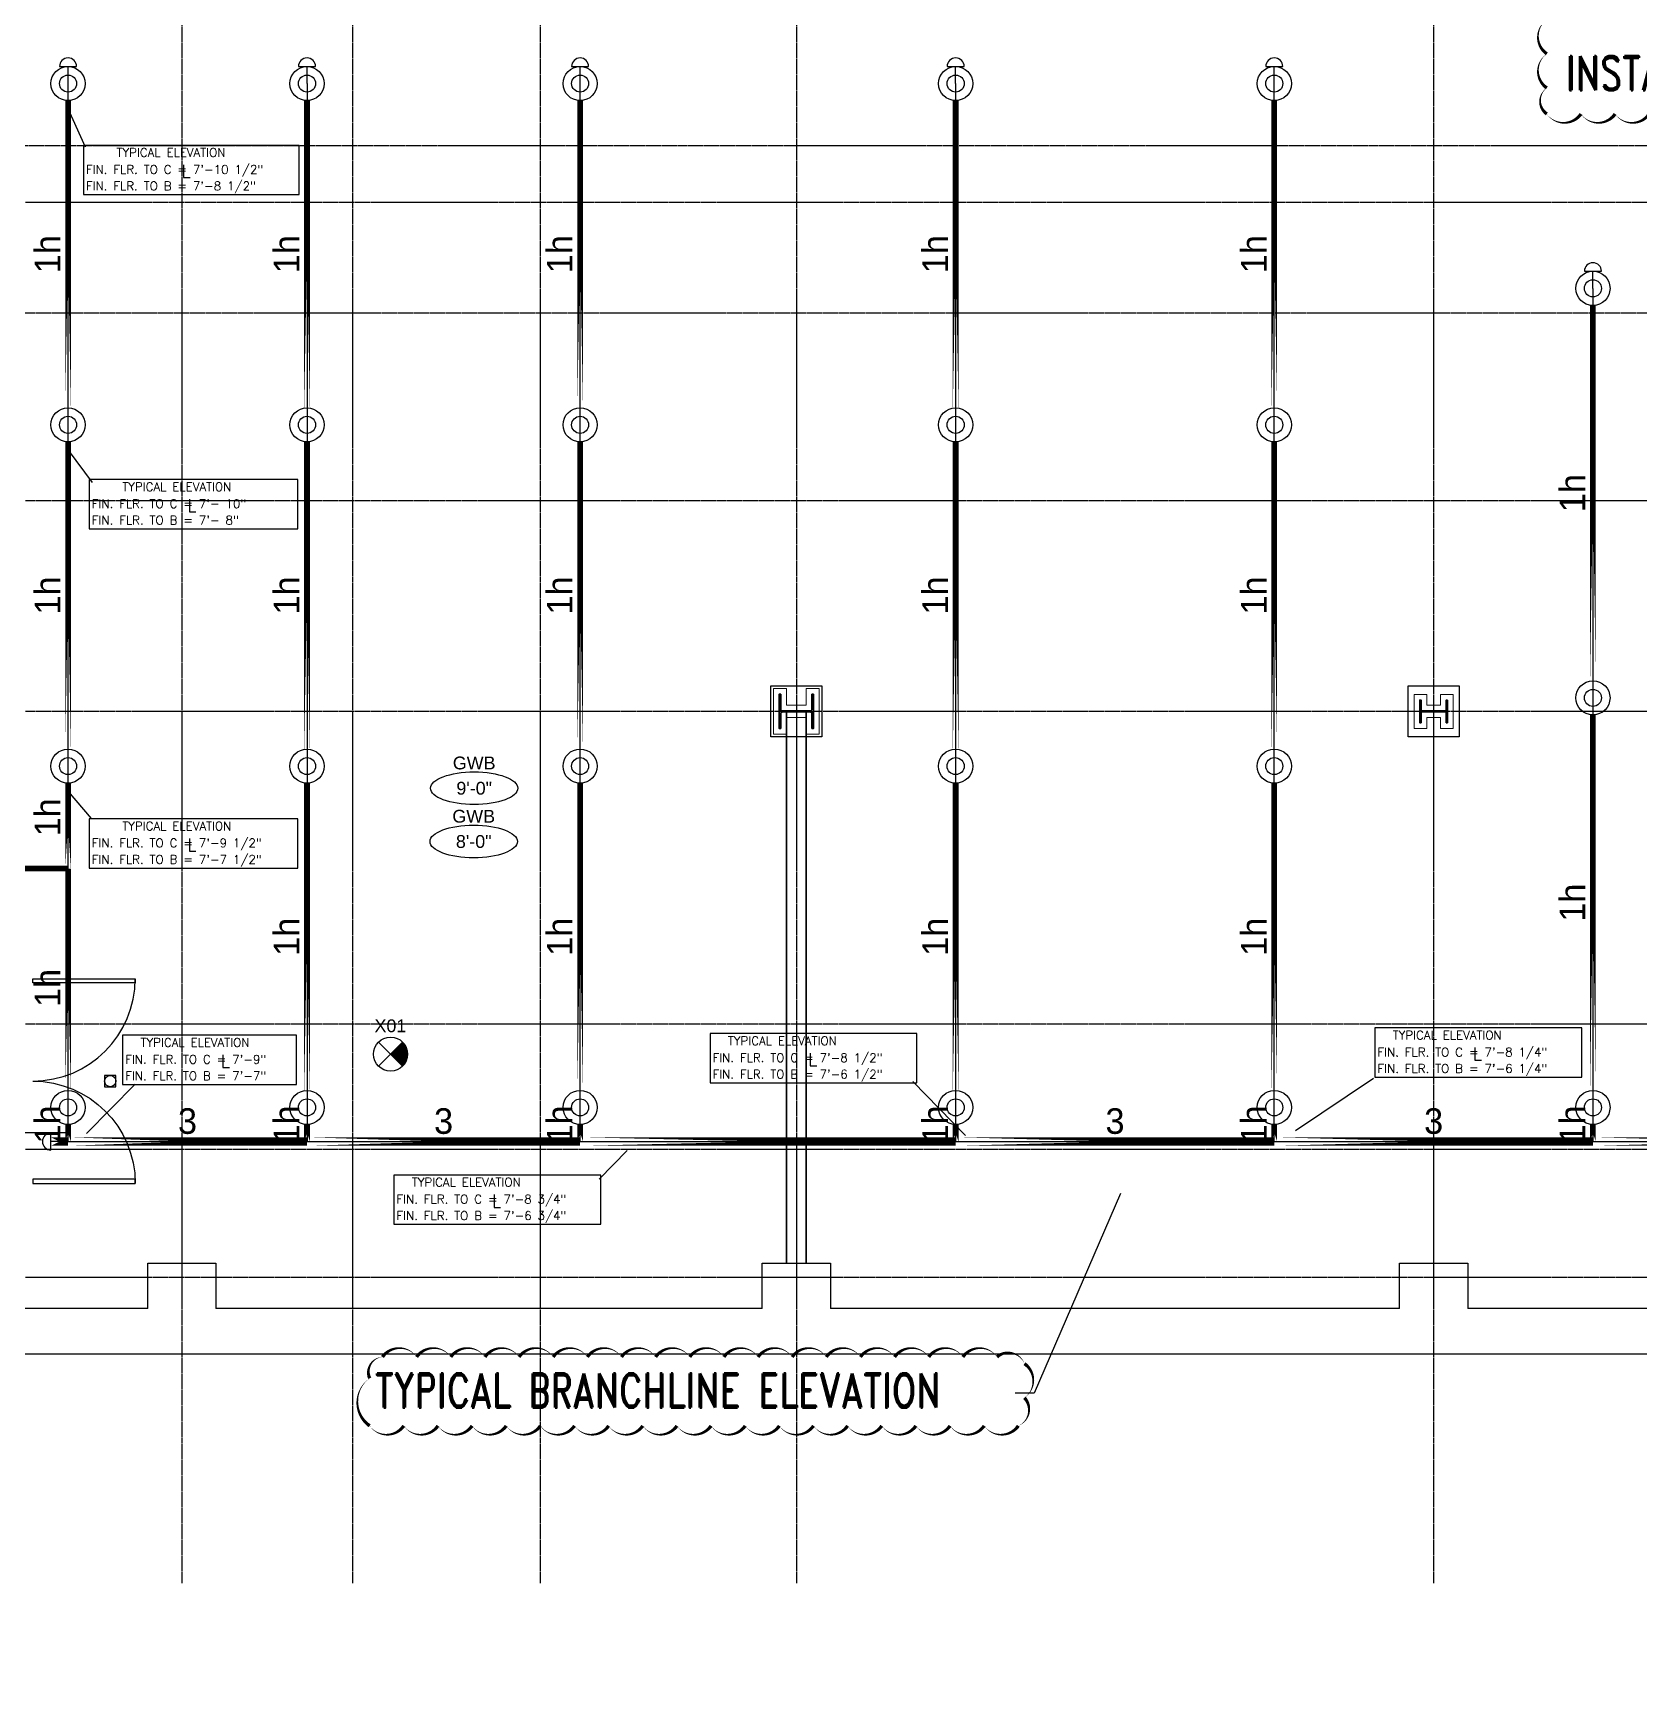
# Model space of a CAD drawing. Header units: inches. Extents: x 1442 to 5389, y 34 to 2400.
# Drawn here: x 2312 to 2877, y 454 to 1036 of the extents above; entities that cross this region are included whole.
import ezdxf
from ezdxf.enums import TextEntityAlignment as Align

# ---------------------------------------------------------------- set-up
doc = ezdxf.new("R2010")
doc.units = ezdxf.units.IN
doc.header["$MEASUREMENT"] = 0
doc.linetypes.add('CENTER2', pattern=[1.125, 0.75, -0.125, 0.125, -0.125])
doc.linetypes.add('HIDDEN2', pattern=[0.1875, 0.125, -0.0625])
for name, color, linetype in [('130451-00_RCP-FLR-00$0$A-Clng-Fixture', 8, 'Continuous'), ('130451-00_RCP-FLR-00$0$A-Clng-Tag', 8, 'Continuous'), ('A-Door', 7, 'Continuous'), ('A-Flor-Pfix', 7, 'Continuous'), ('A-Grid(SmallScale)', 11, 'CENTER2'), ('conflict', 1, 'Continuous'), ('Coordination', 1, 'Continuous'), ('details', 1, 'Continuous'), ('HEADUP', 1, 'Continuous'), ('PIPEBL', 1, 'Continuous'), ('pipemn', 1, 'Continuous'), ('PIPESPC', 1, 'Continuous'), ('S-Foundation', 7, 'Continuous'), ('S-Structural Concrete', 4, 'Continuous'), ('spk-cap', 1, 'Continuous'), ('TIDYPIPE', 1, 'Continuous')]:
    doc.layers.add(name, color=color, linetype=linetype)
for name, color, linetype, lineweight in [('A-Detl-Hatch', 1, 'Continuous', 18), ('A-Detl-Wide', 2, 'Continuous', 35), ('S-Detl-Hatch', 1, 'Continuous', 18), ('S-Detl-Wide', 3, 'Continuous', 35)]:
    doc.layers.add(name, color=color, linetype=linetype, lineweight=lineweight)
doc.styles.add('130451-00_RCP-FLR-00$0$Standard', font='arial.ttf')
doc.styles.add('PDA1', font='ROMAND', dxfattribs={"width": 0.755})
doc.styles.add('PIPE', font='PIPE.SHX')
doc.styles.add('ROMAND', font='romand', dxfattribs={"width": 0.75, "height": 1.5})
doc.styles.add('ROMANS', font='ROMANS', dxfattribs={"height": 0.25})
doc.dimstyles.new('STANDARD$7', dxfattribs={"dimtxt": 0.09375, "dimasz": 0.125, "dimexe": 0.125, "dimexo": 0.09375, "dimgap": 0.0625, "dimtad": 1, "dimdec": 6, "dimzin": 3, "dimdsep": 46, "dimlunit": 4, "dimtxsty": 'ROMANS', "dimcen": 0.09375, "dimadec": 0, "dimazin": 0, "dimtfac": 0.09375, "dimtdec": 0, "dimtofl": 0, "dimtmove": 0, "dimatfit": 3, "dimfxl": 1, "dimfrac": 2, "dimtolj": 1, "dimtzin": 3, "dimarcsym": 0})

# ---------------------------------------------------------------- blocks, each defined once
blk = doc.blocks.new('*U15')
at = {"layer": 'A-Detl-Hatch'}
h = blk.add_hatch(dxfattribs=at)
h.set_pattern_fill('ANSI32', color=256, scale=6, style=0)
h.set_pattern_definition([(45, (0, -6.06), (-1.591, 1.591), []), (45, (1.0607, -6.06), (-1.591, 1.591), [])])
edge = h.paths.add_edge_path()
edge.add_line((6, -12.12), (6, -11.515))
edge.add_line((6, -11.515), (0.795, -11.515))
edge.add_arc((0.795, -10.915), 0.6, 180, 270, ccw=False)
edge.add_line((0.195, -10.915), (0.195, -1.205))
edge.add_arc((0.795, -1.205), 0.6, 90, 180, ccw=False)
edge.add_line((0.795, -0.605), (6, -0.605))
edge.add_line((6, -0.605), (6, 0))
edge.add_line((6, 0), (-6, 0))
edge.add_line((-6, 0), (-6, -0.605))
edge.add_line((-6, -0.605), (-0.795, -0.605))
edge.add_arc((-0.795, -1.205), 0.6, 0, 90, ccw=False)
edge.add_line((-0.195, -1.205), (-0.195, -10.915))
edge.add_arc((-0.795, -10.915), 0.6, 270, 360, ccw=False)
edge.add_line((-0.795, -11.515), (-6, -11.515))
edge.add_line((-6, -11.515), (-6, -12.12))
edge.add_line((-6, -12.12), (6, -12.12))
at = {"color": 0, "linetype": 'ByBlock'}
blk.add_lwpolyline([(6, -12.12), (6, -11.515), (0.795, -11.515, -0.4142136), (0.195, -10.915), (0.195, -1.205, -0.4142136), (0.795, -0.605), (6, -0.605), (6, 0), (-6, 0), (-6, -0.605), (-0.795, -0.605, -0.4142136), (-0.195, -1.205), (-0.195, -10.915, -0.4142136), (-0.795, -11.515), (-6, -11.515), (-6, -12.12)], format="xyb", close=True, dxfattribs=at)
blk = doc.blocks.new('W12X65')
at = {"layer": 'S-Detl-Hatch'}
blk.add_lwpolyline([(13860.59, -7310.28), (13860.59, -7305.67), (13854.79, -7305.67), (13854.79, -7298.76), (13860.59, -7298.76), (13860.59, -7294.16), (13844.59, -7294.16), (13844.59, -7298.76), (13850.4, -7298.76), (13850.4, -7305.67), (13844.59, -7305.67), (13844.59, -7310.28)], close=True, dxfattribs=at)
at = {"layer": 'A-Detl-Wide'}
blk.add_blockref('*U15', (13852.59, -7296.16), dxfattribs=at)
blk = doc.blocks.new('*U14')
at = {"layer": 'A-Detl-Hatch'}
h = blk.add_hatch(dxfattribs=at)
h.set_pattern_fill('ANSI32', color=256, scale=6, style=0)
h.set_pattern_definition([(45, (0, -4.865), (-1.591, 1.591), []), (45, (1.0607, -4.865), (-1.591, 1.591), [])])
edge = h.paths.add_edge_path()
edge.add_line((3.98, -9.73), (3.98, -9.295))
edge.add_line((3.98, -9.295), (0.645, -9.295))
edge.add_arc((0.645, -8.795), 0.5, 180, 270, ccw=False)
edge.add_line((0.145, -8.795), (0.145, -0.935))
edge.add_arc((0.645, -0.935), 0.5, 90, 180, ccw=False)
edge.add_line((0.645, -0.435), (3.98, -0.435))
edge.add_line((3.98, -0.435), (3.98, 0))
edge.add_line((3.98, 0), (-3.98, 0))
edge.add_line((-3.98, 0), (-3.98, -0.435))
edge.add_line((-3.98, -0.435), (-0.645, -0.435))
edge.add_arc((-0.645, -0.935), 0.5, 0, 90, ccw=False)
edge.add_line((-0.145, -0.935), (-0.145, -8.795))
edge.add_arc((-0.645, -8.795), 0.5, -90, 0, ccw=False)
edge.add_line((-0.645, -9.295), (-3.98, -9.295))
edge.add_line((-3.98, -9.295), (-3.98, -9.73))
edge.add_line((-3.98, -9.73), (3.98, -9.73))
at = {"color": 0, "linetype": 'ByBlock'}
blk.add_lwpolyline([(3.98, -9.73), (3.98, -9.295), (0.645, -9.295, -0.4142136), (0.145, -8.795), (0.145, -0.935, -0.4142136), (0.645, -0.435), (3.98, -0.435), (3.98, 0), (-3.98, 0), (-3.98, -0.435), (-0.645, -0.435, -0.4142136), (-0.145, -0.935), (-0.145, -8.795, -0.4142136), (-0.645, -9.295), (-3.98, -9.295), (-3.98, -9.73)], format="xyb", close=True, dxfattribs=at)
blk = doc.blocks.new('W10X33')
at = {"layer": 'S-Detl-Hatch'}
blk.add_lwpolyline([(13773.78, -7310.28), (13773.78, -7305.84), (13769.95, -7305.84), (13769.95, -7300.98), (13773.78, -7300.98), (13773.78, -7296.55), (13761.82, -7296.55), (13761.82, -7300.98), (13765.66, -7300.98), (13765.66, -7305.84), (13761.82, -7305.84), (13761.82, -7310.28)], close=True, dxfattribs=at)
at = {"layer": 'A-Detl-Wide'}
blk.add_blockref('*U14', (13767.8, -7298.55), dxfattribs=at)
blk = doc.blocks.new('Door 36in')
blk.add_lwpolyline([(0, 36), (1.5, 36), (1.5, 0), (0, 0)], close=True)
blk.add_arc((0, 0), 36, 0, 90)
blk = doc.blocks.new('130451-00_RCP-FLR-00$0$Clng Tag')
blk.add_ellipse((0, 0), major_axis=(-0.32, 0), ratio=0.37386)
at = {"style": '130451-00_RCP-FLR-00$0$Standard'}
for tag, p in [('XXX', (0, 0.185)), ("X'-XX'", (0, 0))]:
    blk.add_attdef(tag, text='', height=0.0938, dxfattribs=at).set_placement(p, align=Align.MIDDLE_CENTER)
blk = doc.blocks.new('130451-00_RCP-FLR-00$0$exit sign- single faced')
h = blk.add_hatch()
h.set_pattern_fill('ANSI31', color=256)
h.set_pattern_definition([(45, (18.6875, 1882.125), (-0.088388348, 0.088388348), [])])
h.paths.add_polyline_path([(4.24, 4.24, 0.414214), (-4.24, 4.24), (0, 0)])
for p, q in [((4.24, -4.24), (-4.24, 4.24)), ((4.24, 4.24), (-4.24, -4.24))]:
    blk.add_line(p, q)
blk.add_circle((0, 0), 6)
at = {"style": '130451-00_RCP-FLR-00$0$Standard'}
blk.add_attdef('X00', (-5.64, 8.01), '', height=4.5, dxfattribs=at)
blk = doc.blocks.new('SPRIG1')
for radius in [6, 3]:
    blk.add_circle((0, 0), radius)
blk = doc.blocks.new('CAP')
blk.add_line((0, 3), (0, -3))
blk.add_arc((0, 0), 3, 270, 90)
blk = doc.blocks.new('PIPESPC')
at = {"layer": 'PIPESPC', "style": 'PIPE', "width": 0.9}
blk.add_attdef('SIZE', text='', height=9, dxfattribs=at).set_placement((0, 4.02), align=Align.CENTER)
at = {"layer": 'PIPESPC', "style": 'PIPE', "flags": 1}
blk.add_attdef('SCHED', (25.3, 3.89), '', height=9, dxfattribs=at)

msp = doc.modelspace()

# ---------------------------------------------------------------- linework, layer by layer
at = {"layer": 'A-Flor-Pfix'}
msp.add_lwpolyline([(2337.35, 669.58), (2337.35, 665.58), (2341.35, 665.58), (2341.35, 669.58)], close=True, dxfattribs=at)
msp.add_circle((2339.35, 667.58), 2, dxfattribs=at)
at = {"layer": 'A-Grid(SmallScale)'}
for p, q in [((2364.5, 2370.32), (2364.5, 491.06)), ((2424.5, 2370.32), (2424.5, 491.06)), ((2490.5, 2370.32), (2490.5, 491.06)), ((2580.5, 2370.32), (2580.5, 491.06)), ((2804.5, 2370.32), (2804.5, 491.06)), ((1606.3, 996.58), (5388.5, 996.58)), ((1580.5, 976.58), (5388.5, 976.58)), ((5386.5, 937.58), (1595.31, 937.58)), ((5388.5, 871.58), (1580.5, 871.58)), ((5388.5, 797.58), (1580.5, 797.58)), ((5388.5, 687.58), (1580.5, 687.58)), ((1580.5, 643.58), (5388.5, 643.58)), ((1580.5, 598.58), (5388.5, 598.58))]:
    msp.add_line(p, q, dxfattribs=at)
at = {"layer": 'conflict'}
for points in [[(2329.93, 979.32), (2405.8, 979.32), (2405.8, 996.6), (2329.93, 996.6)], [(2331.98, 861.79), (2405.24, 861.79), (2405.24, 879.08), (2331.98, 879.08)], [(2331.98, 742.49), (2405.24, 742.49), (2405.24, 759.78), (2331.98, 759.78)], [(2343.7, 666.4), (2404.83, 666.4), (2404.83, 683.68), (2343.7, 683.68)], [(2550.15, 666.98), (2622.9, 666.98), (2622.9, 684.26), (2550.15, 684.26)], [(2783.85, 668.97), (2856.59, 668.97), (2856.59, 686.25), (2783.85, 686.25)], [(2439.05, 617.25), (2511.79, 617.25), (2511.79, 634.54), (2439.05, 634.54)]]:
    msp.add_lwpolyline(points, close=True, dxfattribs=at)
at = {"layer": 'Coordination'}
for p, q in [((2324.52, 1009.37), (2330.56, 996.13)), ((2324.52, 889.37), (2332.94, 878.09)), ((2324.52, 769.37), (2332.64, 759.9)), ((2331, 649.19), (2348.11, 666.49)), ((2639.97, 648.5), (2621.41, 667.48)), ((2755.99, 650.2), (2783.41, 668.61)), ((2324.52, 649.37), (2273.11, 649.37)), ((2520.98, 643.13), (2511.18, 633.08))]:
    msp.add_line(p, q, dxfattribs=at)
msp.add_lwpolyline([(2879.59, 1053.47, 0, 1.2, 0.520567), (2867.59, 1053.47, 0, 1.2, 0.520567), (2855.59, 1053.47, 0, 1.2, 0.520567), (2844.29, 1052.77, 0, 1.2, 0.520567), (2844.29, 1040.77, 0, 1.2, 0.520567), (2844.29, 1028.77, 0, 1.2, 0.520567), (2844.29, 1016.77, 0, 1.2, 0.520567), (2844.29, 1007.63, 0, 1.2, 0.520567), (2856.29, 1007.63, 0, 1.2, 0.520567), (2868.29, 1007.63, 0, 1.2, 0.520567), (2880.29, 1007.63, 0, 1.2, 0.520567)], format="xyseb", dxfattribs=at)
msp.add_lwpolyline([(2430.53, 546.36, 0, 1.2, 0.520567), (2442.53, 546.36, 0, 1.2, 0.520567), (2454.53, 546.36, 0, 1.2, 0.520567), (2466.53, 546.36, 0, 1.2, 0.520567), (2478.53, 546.36, 0, 1.2, 0.520567), (2490.53, 546.36, 0, 1.2, 0.520567), (2502.53, 546.36, 0, 1.2, 0.520567), (2514.53, 546.36, 0, 1.2, 0.520567), (2526.53, 546.36, 0, 1.2, 0.520567), (2538.53, 546.36, 0, 1.2, 0.520567), (2550.53, 546.36, 0, 1.2, 0.520567), (2562.53, 546.36, 0, 1.2, 0.520567), (2574.53, 546.36, 0, 1.2, 0.520567), (2586.53, 546.36, 0, 1.2, 0.520567), (2598.53, 546.36, 0, 1.2, 0.520567), (2610.53, 546.36, 0, 1.2, 0.520567), (2622.53, 546.36, 0, 1.2, 0.520567), (2634.53, 546.36, 0, 1.2, 0.520567), (2646.53, 546.36, 0, 1.2, 0.520567), (2658.53, 546.36, 0, 1.2, 0.520567), (2660.67, 556.22, 0, 1.2, 0.520567), (2660.67, 568.22, 0, 1.2, 0.520567), (2651.03, 570.57, 0, 1.2, 0.520567), (2639.03, 570.57, 0, 1.2, 0.520567), (2627.03, 570.57, 0, 1.2, 0.520567), (2615.03, 570.57, 0, 1.2, 0.520567), (2603.03, 570.57, 0, 1.2, 0.520567), (2591.03, 570.57, 0, 1.2, 0.520567), (2579.03, 570.57, 0, 1.2, 0.520567), (2567.03, 570.57, 0, 1.2, 0.520567), (2555.03, 570.57, 0, 1.2, 0.520567), (2543.03, 570.57, 0, 1.2, 0.520567), (2531.03, 570.57, 0, 1.2, 0.520567), (2519.03, 570.57, 0, 1.2, 0.520567), (2507.03, 570.57, 0, 1.2, 0.520567), (2495.03, 570.57, 0, 1.2, 0.520567), (2483.03, 570.57, 0, 1.2, 0.520567), (2471.03, 570.57, 0, 1.2, 0.520567), (2459.03, 570.57, 0, 1.2, 0.520567), (2447.03, 570.57, 0, 1.2, 0.520567), (2435.03, 570.57, 0, 1.2, 0.520567), (2430.53, 563.08, 0, 1.2, 0.520567)], format="xyseb", close=True, dxfattribs=at)
at = {"layer": 'PIPEBL', "color": 1}
for p, q in [((2324.5, 1018.32), (2324.5, 1024.32)), ((2408.5, 1018.32), (2408.5, 1024.32)), ((2504.5, 1018.32), (2504.5, 1024.32)), ((2636.5, 1018.32), (2636.5, 1024.32)), ((2748.5, 1018.32), (2748.5, 1024.32)), ((2324.5, 898.32), (2324.5, 1018.32)), ((2408.5, 1018.32), (2408.5, 898.32)), ((2504.5, 898.32), (2504.5, 1018.32)), ((2636.5, 1018.32), (2636.5, 898.32)), ((2748.5, 898.32), (2748.5, 1018.32)), ((2860.5, 946.32), (2860.5, 952.32)), ((2860.5, 946.32), (2860.5, 802.32)), ((2324.5, 778.32), (2324.5, 898.32)), ((2408.5, 898.32), (2408.5, 778.32)), ((2504.5, 778.32), (2504.5, 898.32)), ((2636.5, 898.32), (2636.5, 778.32)), ((2748.5, 778.32), (2748.5, 898.32)), ((2860.5, 802.32), (2860.5, 658.32)), ((2324.5, 742.32), (2324.5, 778.32)), ((2408.5, 778.32), (2408.5, 658.32)), ((2504.5, 658.32), (2504.5, 778.32)), ((2636.5, 778.32), (2636.5, 658.32)), ((2748.5, 658.32), (2748.5, 778.32)), ((2324.5, 742.32), (2230.57, 742.32)), ((2324.5, 658.32), (2324.5, 742.32)), ((2324.5, 646.32), (2324.5, 658.32)), ((2408.5, 658.32), (2408.5, 646.32)), ((2504.5, 646.32), (2504.5, 658.32)), ((2636.5, 658.32), (2636.5, 646.32)), ((2748.5, 646.32), (2748.5, 658.32)), ((2860.5, 658.32), (2860.5, 646.32))]:
    msp.add_line(p, q, dxfattribs=at)
at = {"layer": 'pipemn', "color": 1}
for p, q in [((2324.5, 646.32), (2318.5, 646.32)), ((2324.5, 646.32), (2408.5, 646.32)), ((2408.5, 646.32), (2504.5, 646.32)), ((2504.5, 646.32), (2636.5, 646.32)), ((2636.5, 646.32), (2748.5, 646.32)), ((2748.5, 646.32), (2860.5, 646.32)), ((2860.5, 646.32), (2972.5, 646.32))]:
    msp.add_line(p, q, dxfattribs=at)
at = {"layer": 'S-Detl-Wide', "linetype": 'HIDDEN2'}
for p, q in [((2577, 797.39), (2577, 603.58)), ((2584, 797.39), (2584, 603.58))]:
    msp.add_line(p, q, dxfattribs=at)
at = {"layer": 'S-Foundation'}
for p, q in [((2352.5, 587.58), (2160.5, 587.58)), ((2568.5, 587.58), (2376.5, 587.58)), ((2792.5, 587.58), (2592.5, 587.58)), ((3016.5, 587.58), (2816.5, 587.58)), ((5176, 571.58), (1797, 571.58))]:
    msp.add_line(p, q, dxfattribs=at)
for points in [[(2352.5, 587.58), (2352.5, 603.58), (2376.5, 603.58), (2376.5, 587.58)], [(2568.5, 587.58), (2568.5, 603.58), (2592.5, 603.58), (2592.5, 587.58)], [(2792.5, 587.58), (2792.5, 603.58), (2816.5, 603.58), (2816.5, 587.58)]]:
    msp.add_lwpolyline(points, dxfattribs=at)
at = {"layer": 'S-Structural Concrete'}
for points in [[(2571.5, 806.58), (2589.5, 806.58), (2589.5, 788.58), (2571.5, 788.58)], [(2795.5, 806.58), (2813.5, 806.58), (2813.5, 788.58), (2795.5, 788.58)]]:
    msp.add_lwpolyline(points, close=True, dxfattribs=at)
at = {"layer": 'TIDYPIPE', "color": 1}
for points, const_width in [([(2324.5, 904.32), (2324.5, 1012.32)], 2), ([(2408.5, 904.32), (2408.5, 1012.32)], 2), ([(2504.5, 904.32), (2504.5, 1012.32)], 2), ([(2636.5, 904.32), (2636.5, 1012.32)], 2), ([(2748.5, 904.32), (2748.5, 1012.32)], 2), ([(2860.5, 808.32), (2860.5, 940.32)], 2), ([(2324.5, 784.32), (2324.5, 892.32)], 2), ([(2408.5, 784.32), (2408.5, 892.32)], 2), ([(2504.5, 784.32), (2504.5, 892.32)], 2), ([(2636.5, 784.32), (2636.5, 892.32)], 2), ([(2748.5, 784.32), (2748.5, 892.32)], 2), ([(2860.5, 664.32), (2860.5, 796.32)], 2), ([(2324.5, 742.32), (2324.5, 772.32)], 2), ([(2408.5, 664.32), (2408.5, 772.32)], 2), ([(2504.5, 664.32), (2504.5, 772.32)], 2), ([(2636.5, 664.32), (2636.5, 772.32)], 2), ([(2748.5, 664.32), (2748.5, 772.32)], 2), ([(2230.57, 742.32), (2324.5, 742.32)], 2), ([(2324.5, 664.32), (2324.5, 742.32)], 2), ([(2324.5, 646.32), (2324.5, 652.32)], 2), ([(2408.5, 646.32), (2408.5, 652.32)], 2), ([(2504.5, 646.32), (2504.5, 652.32)], 2), ([(2636.5, 646.32), (2636.5, 652.32)], 2), ([(2748.5, 646.32), (2748.5, 652.32)], 2), ([(2860.5, 646.32), (2860.5, 652.32)], 2), ([(2318.5, 646.32), (2324.5, 646.32)], 3), ([(2324.5, 646.32), (2408.5, 646.32)], 3), ([(2408.5, 646.32), (2504.5, 646.32)], 3), ([(2504.5, 646.32), (2636.5, 646.32)], 3), ([(2636.5, 646.32), (2748.5, 646.32)], 3), ([(2748.5, 646.32), (2860.5, 646.32)], 3), ([(2860.5, 646.32), (2972.5, 646.32)], 3)]:
    msp.add_lwpolyline(points, close=True, dxfattribs=dict(at, const_width=const_width))

# ---------------------------------------------------------------- block references
at = {"rotation": 90}
for name, p in [('W12X65', (-4721.72, -13055.01)), ('W10X33', (-4498.91, -12970.22))]:
    msp.add_blockref(name, p, dxfattribs=at)
at = {"layer": '130451-00_RCP-FLR-00$0$A-Clng-Fixture'}
ref = msp.add_blockref('130451-00_RCP-FLR-00$0$exit sign- single faced', (2437.87, 677.05), dxfattribs=dict(at, rotation=270))
ref.add_attrib('X00', 'X01', (2432.23, 684.76), dxfattribs={"layer": '0', "height": 4.5, "style": '130451-00_RCP-FLR-00$0$Standard'})
at = {"layer": '130451-00_RCP-FLR-00$0$A-Clng-Tag', "xscale": 48, "yscale": 48, "zscale": 48}
for p, values in [((2467.26, 770.55), {"X'-XX'": '9\'-0"', 'XXX': 'GWB'}), ((2467.1, 751.82), {"X'-XX'": '8\'-0"', 'XXX': 'GWB'})]:
    msp.add_blockref('130451-00_RCP-FLR-00$0$Clng Tag', p, dxfattribs=at).add_auto_attribs(values)
at = {"layer": 'A-Door', "rotation": 270}
msp.add_blockref('Door 36in', (2312.13, 703.58), dxfattribs=at)
at = {"layer": 'A-Door', "xscale": -1, "rotation": 270}
msp.add_blockref('Door 36in', (2312.13, 631.58), dxfattribs=at)
at = {"layer": 'HEADUP'}
for p in [(2324.5, 1018.32), (2408.5, 1018.32), (2504.5, 1018.32), (2636.5, 1018.32), (2748.5, 1018.32), (2860.5, 946.32), (2324.5, 898.32), (2408.5, 898.32), (2504.5, 898.32), (2636.5, 898.32), (2748.5, 898.32), (2860.5, 802.32), (2324.5, 778.32), (2408.5, 778.32), (2504.5, 778.32), (2636.5, 778.32), (2748.5, 778.32), (2324.5, 658.32), (2408.5, 658.32), (2504.5, 658.32), (2636.5, 658.32), (2748.5, 658.32), (2860.5, 658.32)]:
    msp.add_blockref('SPRIG1', p, dxfattribs=at)
at = {"layer": 'PIPESPC'}
ref = msp.add_blockref('PIPESPC', (2324.5, 958.32), dxfattribs=dict(at, rotation=90))
ref.add_attrib('SIZE', '1h', dxfattribs={"color": 0, "height": 9, "rotation": 90, "style": 'PIPE'}).set_placement((2324.5, 958.32), align=Align.BOTTOM_CENTER)
ref = msp.add_blockref('PIPESPC', (2408.5, 958.32), dxfattribs=dict(at, rotation=90))
ref.add_attrib('SIZE', '1h', dxfattribs={"color": 0, "height": 9, "rotation": 90, "style": 'PIPE'}).set_placement((2408.5, 958.32), align=Align.BOTTOM_CENTER)
ref = msp.add_blockref('PIPESPC', (2504.5, 958.32), dxfattribs=dict(at, rotation=90))
ref.add_attrib('SIZE', '1h', dxfattribs={"color": 0, "height": 9, "rotation": 90, "style": 'PIPE'}).set_placement((2504.5, 958.32), align=Align.BOTTOM_CENTER)
ref = msp.add_blockref('PIPESPC', (2636.5, 958.32), dxfattribs=dict(at, rotation=90))
ref.add_attrib('SIZE', '1h', dxfattribs={"color": 0, "height": 9, "rotation": 90, "style": 'PIPE'}).set_placement((2636.5, 958.32), align=Align.BOTTOM_CENTER)
ref = msp.add_blockref('PIPESPC', (2748.5, 958.32), dxfattribs=dict(at, rotation=90))
ref.add_attrib('SIZE', '1h', dxfattribs={"color": 0, "height": 9, "rotation": 90, "style": 'PIPE'}).set_placement((2748.5, 958.32), align=Align.BOTTOM_CENTER)
ref = msp.add_blockref('PIPESPC', (2860.5, 874.32), dxfattribs=dict(at, rotation=90))
ref.add_attrib('SIZE', '1h', dxfattribs={"color": 0, "height": 9, "rotation": 90, "style": 'PIPE'}).set_placement((2860.5, 874.32), align=Align.BOTTOM_CENTER)
ref = msp.add_blockref('PIPESPC', (2324.5, 838.32), dxfattribs=dict(at, rotation=90))
ref.add_attrib('SIZE', '1h', dxfattribs={"color": 0, "height": 9, "rotation": 90, "style": 'PIPE'}).set_placement((2324.5, 838.32), align=Align.BOTTOM_CENTER)
ref = msp.add_blockref('PIPESPC', (2408.5, 838.32), dxfattribs=dict(at, rotation=90))
ref.add_attrib('SIZE', '1h', dxfattribs={"color": 0, "height": 9, "rotation": 90, "style": 'PIPE'}).set_placement((2408.5, 838.32), align=Align.BOTTOM_CENTER)
ref = msp.add_blockref('PIPESPC', (2504.5, 838.32), dxfattribs=dict(at, rotation=90))
ref.add_attrib('SIZE', '1h', dxfattribs={"color": 0, "height": 9, "rotation": 90, "style": 'PIPE'}).set_placement((2504.5, 838.32), align=Align.BOTTOM_CENTER)
ref = msp.add_blockref('PIPESPC', (2636.5, 838.32), dxfattribs=dict(at, rotation=90))
ref.add_attrib('SIZE', '1h', dxfattribs={"color": 0, "height": 9, "rotation": 90, "style": 'PIPE'}).set_placement((2636.5, 838.32), align=Align.BOTTOM_CENTER)
ref = msp.add_blockref('PIPESPC', (2748.5, 838.32), dxfattribs=dict(at, rotation=90))
ref.add_attrib('SIZE', '1h', dxfattribs={"color": 0, "height": 9, "rotation": 90, "style": 'PIPE'}).set_placement((2748.5, 838.32), align=Align.BOTTOM_CENTER)
ref = msp.add_blockref('PIPESPC', (2324.5, 760.32), dxfattribs=dict(at, rotation=90))
ref.add_attrib('SIZE', '1h', dxfattribs={"color": 0, "height": 9, "rotation": 90, "style": 'PIPE'}).set_placement((2324.5, 760.32), align=Align.BOTTOM_CENTER)
ref = msp.add_blockref('PIPESPC', (2860.5, 730.32), dxfattribs=dict(at, rotation=90))
ref.add_attrib('SIZE', '1h', dxfattribs={"color": 0, "height": 9, "rotation": 90, "style": 'PIPE'}).set_placement((2860.5, 730.32), align=Align.BOTTOM_CENTER)
ref = msp.add_blockref('PIPESPC', (2408.5, 718.32), dxfattribs=dict(at, rotation=90))
ref.add_attrib('SIZE', '1h', dxfattribs={"color": 0, "height": 9, "rotation": 90, "style": 'PIPE'}).set_placement((2408.5, 718.32), align=Align.BOTTOM_CENTER)
ref = msp.add_blockref('PIPESPC', (2504.5, 718.32), dxfattribs=dict(at, rotation=90))
ref.add_attrib('SIZE', '1h', dxfattribs={"color": 0, "height": 9, "rotation": 90, "style": 'PIPE'}).set_placement((2504.5, 718.32), align=Align.BOTTOM_CENTER)
ref = msp.add_blockref('PIPESPC', (2636.5, 718.32), dxfattribs=dict(at, rotation=90))
ref.add_attrib('SIZE', '1h', dxfattribs={"color": 0, "height": 9, "rotation": 90, "style": 'PIPE'}).set_placement((2636.5, 718.32), align=Align.BOTTOM_CENTER)
ref = msp.add_blockref('PIPESPC', (2748.5, 718.32), dxfattribs=dict(at, rotation=90))
ref.add_attrib('SIZE', '1h', dxfattribs={"color": 0, "height": 9, "rotation": 90, "style": 'PIPE'}).set_placement((2748.5, 718.32), align=Align.BOTTOM_CENTER)
ref = msp.add_blockref('PIPESPC', (2324.5, 700.32), dxfattribs=dict(at, rotation=90))
ref.add_attrib('SIZE', '1h', dxfattribs={"color": 0, "height": 9, "rotation": 90, "style": 'PIPE'}).set_placement((2324.5, 700.32), align=Align.BOTTOM_CENTER)
ref = msp.add_blockref('PIPESPC', (2324.5, 652.32), dxfattribs=dict(at, rotation=90))
ref.add_attrib('SIZE', '1h', dxfattribs={"color": 0, "height": 9, "rotation": 90, "style": 'PIPE'}).set_placement((2324.5, 652.32), align=Align.BOTTOM_CENTER)
ref = msp.add_blockref('PIPESPC', (2366.5, 646.32), dxfattribs=at)
ref.add_attrib('SIZE', '3', dxfattribs={"color": 0, "height": 9, "style": 'PIPE'}).set_placement((2366.5, 646.32), align=Align.BOTTOM_CENTER)
ref = msp.add_blockref('PIPESPC', (2408.5, 652.32), dxfattribs=dict(at, rotation=90))
ref.add_attrib('SIZE', '1h', dxfattribs={"color": 0, "height": 9, "rotation": 90, "style": 'PIPE'}).set_placement((2408.5, 652.32), align=Align.BOTTOM_CENTER)
ref = msp.add_blockref('PIPESPC', (2456.5, 646.32), dxfattribs=at)
ref.add_attrib('SIZE', '3', dxfattribs={"color": 0, "height": 9, "style": 'PIPE'}).set_placement((2456.5, 646.32), align=Align.BOTTOM_CENTER)
ref = msp.add_blockref('PIPESPC', (2504.5, 652.32), dxfattribs=dict(at, rotation=90))
ref.add_attrib('SIZE', '1h', dxfattribs={"color": 0, "height": 9, "rotation": 90, "style": 'PIPE'}).set_placement((2504.5, 652.32), align=Align.BOTTOM_CENTER)
ref = msp.add_blockref('PIPESPC', (2636.5, 652.32), dxfattribs=dict(at, rotation=90))
ref.add_attrib('SIZE', '1h', dxfattribs={"color": 0, "height": 9, "rotation": 90, "style": 'PIPE'}).set_placement((2636.5, 652.32), align=Align.BOTTOM_CENTER)
ref = msp.add_blockref('PIPESPC', (2692.5, 646.32), dxfattribs=at)
ref.add_attrib('SIZE', '3', dxfattribs={"color": 0, "height": 9, "style": 'PIPE'}).set_placement((2692.5, 646.32), align=Align.BOTTOM_CENTER)
ref = msp.add_blockref('PIPESPC', (2748.5, 652.32), dxfattribs=dict(at, rotation=90))
ref.add_attrib('SIZE', '1h', dxfattribs={"color": 0, "height": 9, "rotation": 90, "style": 'PIPE'}).set_placement((2748.5, 652.32), align=Align.BOTTOM_CENTER)
ref = msp.add_blockref('PIPESPC', (2804.5, 646.32), dxfattribs=at)
ref.add_attrib('SIZE', '3', dxfattribs={"color": 0, "height": 9, "style": 'PIPE'}).set_placement((2804.5, 646.32), align=Align.BOTTOM_CENTER)
ref = msp.add_blockref('PIPESPC', (2860.5, 652.32), dxfattribs=dict(at, rotation=90))
ref.add_attrib('SIZE', '1h', dxfattribs={"color": 0, "height": 9, "rotation": 90, "style": 'PIPE'}).set_placement((2860.5, 652.32), align=Align.BOTTOM_CENTER)
at = {"layer": 'spk-cap'}
for p, rotation in [((2324.5, 1024.32), 90.00000000002773), ((2408.5, 1024.32), 90.00000000002773), ((2504.5, 1024.32), 90.00000000002773), ((2636.5, 1024.32), 90.00000000002773), ((2748.5, 1024.32), 90.00000000002773), ((2860.5, 952.32), 90.00000000002773), ((2318.5, 646.32), 180.0000000000556)]:
    msp.add_blockref('CAP', p, dxfattribs=dict(at, rotation=rotation))

# ---------------------------------------------------------------- texts
at = {"layer": 'Coordination', "style": 'PDA1', "width": 0.755}
for s, p in [('INSTALL LOW POINT DRAIN/DRUM DRIP', (2850.98, 1015.95)), ('TYPICAL BRANCHLINE ELEVATION', (2432.4, 552.8))]:
    msp.add_text(s, height=12, dxfattribs=at).set_placement(p)
at = {"layer": 'Coordination', "style": 'ROMAND'}
for s, height, p in [('TYPICAL ELEVATION', 3.0375, (2341.55, 992.56)), ('FIN. FLR. TO C = 7\'-10 1/2"', 3.0375, (2330.81, 986.6)), ('L', 4.5, (2364.34, 985.24)), ('FIN. FLR. TO B = 7\'-8 1/2"', 3.0375, (2330.81, 980.81)), ('TYPICAL ELEVATION', 3.0375, (2343.6, 875.03)), ('FIN. FLR. TO C = 7\'- 10"', 3.0375, (2332.86, 869.08)), ('L', 4.5, (2366.39, 867.71)), ('FIN. FLR. TO B = 7\'- 8"', 3.0375, (2332.86, 863.28)), ('TYPICAL ELEVATION', 3.0375, (2343.6, 755.73)), ('FIN. FLR. TO C = 7\'-9 1/2"', 3.0375, (2332.86, 749.78)), ('L', 4.5, (2366.39, 748.41)), ('FIN. FLR. TO B = 7\'-7 1/2"', 3.0375, (2332.86, 743.99)), ('TYPICAL ELEVATION', 3.0375, (2350, 679.64)), ('TYPICAL ELEVATION', 3.0375, (2556.45, 680.22)), ('TYPICAL ELEVATION', 3.0375, (2790.14, 682.21)), ('FIN. FLR. TO C = 7\'-9"', 3.0375, (2344.59, 673.68)), ('L', 4.5, (2378.12, 672.32)), ('FIN. FLR. TO C = 7\'-8 1/2"', 3.0375, (2551.04, 674.26)), ('L', 4.5, (2584.57, 672.89)), ('FIN. FLR. TO C = 7\'-8 1/4"', 3.0375, (2784.73, 676.25)), ('L', 4.5, (2818.26, 674.88)), ('FIN. FLR. TO B = 7\'-7"', 3.0375, (2344.59, 667.89)), ('FIN. FLR. TO B = 7\'-6 1/2"', 3.0375, (2551.04, 668.47)), ('FIN. FLR. TO B = 7\'-6 1/4"', 3.0375, (2784.73, 670.46)), ('TYPICAL ELEVATION', 3.0375, (2445.34, 630.49)), ('FIN. FLR. TO C = 7\'-8 3/4"', 3.0375, (2439.93, 624.54)), ('L', 4.5, (2473.46, 623.17)), ('FIN. FLR. TO B = 7\'-6 3/4"', 3.0375, (2439.93, 618.75))]:
    msp.add_text(s, height=height, dxfattribs=at).set_placement(p)
at = {"layer": 'details', "insert": (2330.75, 454.21), "char_height": 9, "attachment_point": 6, "style": 'PDA1'}
msp.add_mtext('\\A1;', dxfattribs=at)

# ---------------------------------------------------------------- leaders
at = {"layer": 'Coordination'}
msp.add_leader([(2694.48, 628.09), (2664.07, 557.88), (2657.36, 557.88)], dimstyle='STANDARD$7', dxfattribs=at)

doc.saveas('drawing.dxf')
